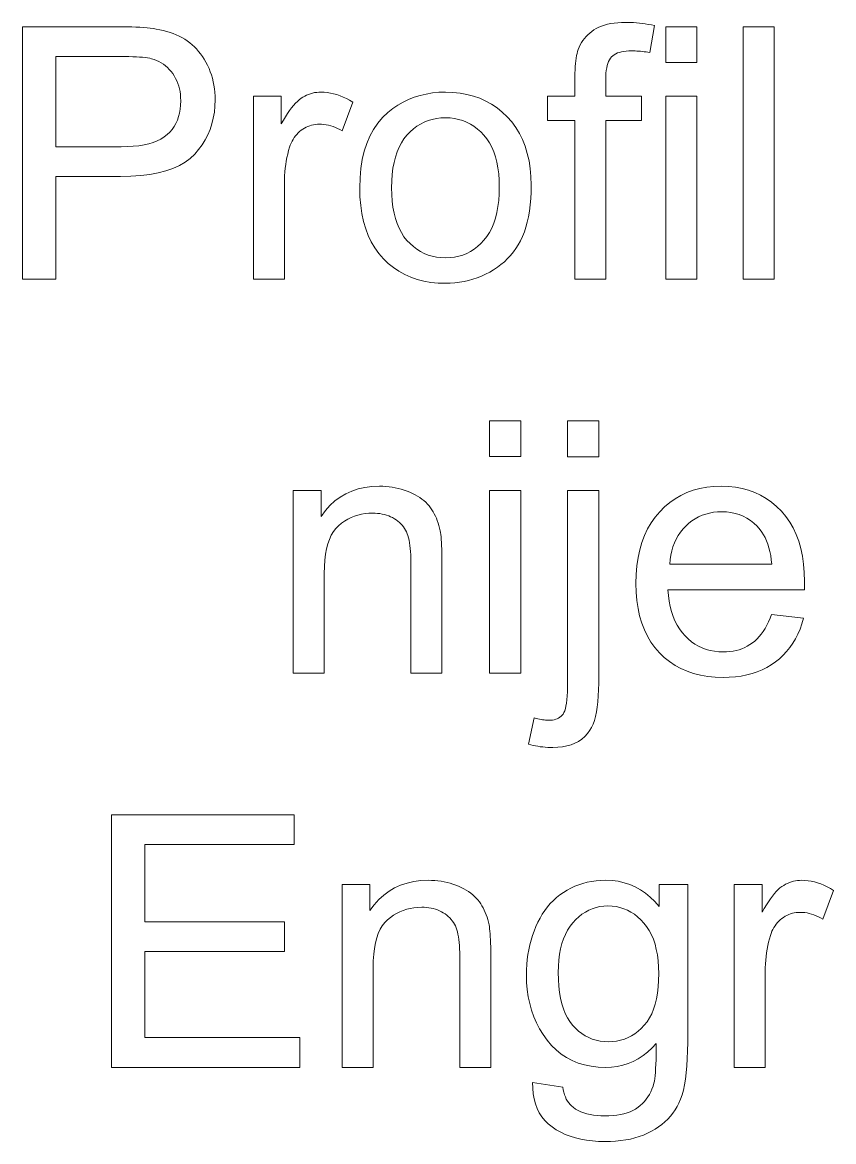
# Model space of a CAD drawing. Extents: x -99 to 297, y 0 to 420.
# Drawn here: x 202.47 to 212.1, y 270.85 to 284.15 of the extents above; entities that cross this region are included whole.
import ezdxf

# ---------------------------------------------------------------- set-up
doc = ezdxf.new("R2010")
doc.units = 0

msp = doc.modelspace()

# ---------------------------------------------------------------- linework, layer by layer
at = {"color": 7, "lineweight": 13}
for points in [[(202.466, 281.101), (202.466, 284.101), (203.598, 284.101), (203.656, 284.101), (203.712, 284.1), (203.765, 284.098), (203.815, 284.096), (203.862, 284.094), (203.906, 284.091), (203.947, 284.087), (203.986, 284.082), (204.022, 284.078), (204.054, 284.072), (204.098, 284.064), (204.14, 284.055), (204.181, 284.044), (204.22, 284.032), (204.258, 284.019), (204.294, 284.004), (204.329, 283.988), (204.362, 283.971), (204.394, 283.952), (204.425, 283.932), (204.454, 283.91), (204.482, 283.887), (204.509, 283.863), (204.535, 283.836), (204.56, 283.808), (204.583, 283.778), (204.605, 283.747), (204.627, 283.714), (204.647, 283.679), (204.665, 283.642), (204.683, 283.605), (204.698, 283.566), (204.712, 283.527), (204.724, 283.488), (204.734, 283.447), (204.742, 283.406), (204.748, 283.364), (204.753, 283.321), (204.755, 283.277), (204.756, 283.233), (204.754, 283.158), (204.747, 283.085), (204.734, 283.014), (204.717, 282.946), (204.695, 282.88), (204.669, 282.816), (204.637, 282.755), (204.601, 282.696), (204.559, 282.64), (204.513, 282.585), (204.46, 282.535), (204.4, 282.49), (204.331, 282.45), (204.255, 282.416), (204.171, 282.387), (204.079, 282.363), (203.979, 282.344), (203.872, 282.331), (203.756, 282.323), (203.633, 282.32), (202.863, 282.32), (202.863, 281.101)], [(209.029, 281.101), (209.029, 282.988), (208.704, 282.988), (208.704, 283.274), (209.029, 283.274), (209.029, 283.505), (209.03, 283.548), (209.031, 283.588), (209.033, 283.627), (209.035, 283.663), (209.039, 283.696), (209.043, 283.728), (209.048, 283.757), (209.054, 283.784), (209.061, 283.808), (209.068, 283.831), (209.08, 283.859), (209.093, 283.886), (209.107, 283.912), (209.124, 283.937), (209.142, 283.96), (209.161, 283.983), (209.182, 284.005), (209.205, 284.025), (209.229, 284.045), (209.255, 284.063), (209.283, 284.08), (209.313, 284.095), (209.345, 284.108), (209.38, 284.12), (209.416, 284.13), (209.455, 284.138), (209.496, 284.144), (209.539, 284.148), (209.584, 284.151), (209.631, 284.152), (209.662, 284.152), (209.694, 284.151), (209.727, 284.149), (209.761, 284.146), (209.795, 284.143), (209.829, 284.139), (209.865, 284.134), (209.901, 284.128), (209.937, 284.122), (209.975, 284.115), (209.919, 283.794), (209.897, 283.798), (209.874, 283.801), (209.852, 283.804), (209.83, 283.807), (209.808, 283.809), (209.786, 283.811), (209.765, 283.812), (209.744, 283.814), (209.723, 283.814), (209.702, 283.814), (209.67, 283.814), (209.639, 283.811), (209.611, 283.808), (209.584, 283.803), (209.559, 283.796), (209.536, 283.789), (209.516, 283.779), (209.497, 283.768), (209.48, 283.756), (209.465, 283.743), (209.452, 283.727), (209.44, 283.709), (209.43, 283.689), (209.421, 283.665), (209.413, 283.64), (209.407, 283.612), (209.402, 283.581), (209.398, 283.548), (209.396, 283.513), (209.396, 283.475), (209.396, 283.274), (209.819, 283.274), (209.819, 282.988), (209.396, 282.988), (209.396, 281.101)], [(210.108, 283.677), (210.108, 284.101), (210.476, 284.101), (210.476, 283.677)], [(211.029, 281.101), (211.029, 284.101), (211.397, 284.101), (211.397, 281.101)], [(202.863, 282.674), (203.639, 282.674), (203.714, 282.676), (203.784, 282.68), (203.85, 282.687), (203.911, 282.697), (203.968, 282.71), (204.02, 282.726), (204.068, 282.745), (204.112, 282.766), (204.151, 282.791), (204.185, 282.818), (204.216, 282.848), (204.244, 282.88), (204.268, 282.914), (204.289, 282.951), (204.307, 282.99), (204.321, 283.032), (204.333, 283.075), (204.341, 283.122), (204.345, 283.17), (204.347, 283.221), (204.346, 283.258), (204.343, 283.294), (204.339, 283.329), (204.332, 283.363), (204.323, 283.396), (204.313, 283.427), (204.3, 283.458), (204.286, 283.487), (204.27, 283.516), (204.252, 283.543), (204.232, 283.569), (204.211, 283.593), (204.189, 283.615), (204.166, 283.636), (204.142, 283.654), (204.116, 283.671), (204.089, 283.686), (204.061, 283.699), (204.032, 283.711), (204.001, 283.72), (203.98, 283.725), (203.954, 283.73), (203.926, 283.734), (203.894, 283.737), (203.859, 283.74), (203.82, 283.743), (203.778, 283.744), (203.732, 283.746), (203.683, 283.747), (203.631, 283.747), (202.863, 283.747)], [(205.211, 281.101), (205.211, 283.274), (205.542, 283.274), (205.542, 282.945), (205.567, 282.989), (205.592, 283.031), (205.617, 283.069), (205.641, 283.104), (205.664, 283.136), (205.687, 283.165), (205.71, 283.191), (205.733, 283.214), (205.755, 283.233), (205.777, 283.25), (205.798, 283.264), (205.82, 283.276), (205.843, 283.287), (205.866, 283.297), (205.889, 283.305), (205.913, 283.311), (205.937, 283.317), (205.962, 283.32), (205.987, 283.322), (206.013, 283.323), (206.05, 283.322), (206.088, 283.318), (206.125, 283.313), (206.163, 283.304), (206.201, 283.294), (206.239, 283.28), (206.277, 283.265), (206.315, 283.247), (206.353, 283.227), (206.391, 283.205), (206.265, 282.863), (206.238, 282.878), (206.211, 282.892), (206.184, 282.903), (206.157, 282.914), (206.13, 282.923), (206.102, 282.93), (206.075, 282.935), (206.048, 282.939), (206.021, 282.942), (205.994, 282.943), (205.971, 282.942), (205.947, 282.94), (205.924, 282.936), (205.902, 282.931), (205.88, 282.924), (205.858, 282.916), (205.837, 282.907), (205.817, 282.896), (205.797, 282.884), (205.778, 282.87), (205.759, 282.855), (205.741, 282.839), (205.725, 282.821), (205.709, 282.803), (205.695, 282.783), (205.682, 282.762), (205.67, 282.741), (205.659, 282.718), (205.649, 282.694), (205.64, 282.668), (205.629, 282.629), (205.618, 282.588), (205.609, 282.547), (205.601, 282.505), (205.594, 282.463), (205.589, 282.419), (205.585, 282.375), (205.581, 282.33), (205.58, 282.285), (205.579, 282.239), (205.579, 281.101)], [(206.473, 282.187), (206.477, 282.305), (206.487, 282.416), (206.503, 282.521), (206.527, 282.62), (206.557, 282.713), (206.594, 282.799), (206.638, 282.879), (206.688, 282.953), (206.745, 283.02), (206.809, 283.082), (206.866, 283.128), (206.926, 283.169), (206.988, 283.205), (207.053, 283.236), (207.12, 283.263), (207.19, 283.285), (207.262, 283.301), (207.336, 283.314), (207.413, 283.321), (207.492, 283.323), (207.58, 283.32), (207.665, 283.311), (207.747, 283.297), (207.825, 283.276), (207.9, 283.25), (207.971, 283.217), (208.04, 283.179), (208.105, 283.135), (208.166, 283.085), (208.225, 283.03), (208.279, 282.969), (208.327, 282.903), (208.37, 282.833), (208.407, 282.759), (208.438, 282.68), (208.464, 282.596), (208.484, 282.509), (208.498, 282.416), (208.507, 282.319), (208.509, 282.218), (208.508, 282.136), (208.504, 282.058), (208.498, 281.983), (208.489, 281.911), (208.478, 281.843), (208.464, 281.779), (208.448, 281.719), (208.429, 281.662), (208.408, 281.608), (208.384, 281.558), (208.357, 281.511), (208.329, 281.466), (208.298, 281.424), (208.265, 281.383), (208.229, 281.345), (208.191, 281.308), (208.151, 281.274), (208.109, 281.242), (208.064, 281.212), (208.017, 281.185), (207.969, 281.159), (207.919, 281.137), (207.869, 281.117), (207.818, 281.1), (207.766, 281.085), (207.713, 281.073), (207.659, 281.064), (207.604, 281.057), (207.549, 281.053), (207.492, 281.052), (207.403, 281.055), (207.317, 281.063), (207.234, 281.078), (207.155, 281.099), (207.08, 281.125), (207.008, 281.157), (206.939, 281.195), (206.874, 281.239), (206.813, 281.289), (206.755, 281.344), (206.701, 281.405), (206.653, 281.472), (206.611, 281.543), (206.575, 281.62), (206.544, 281.701), (206.518, 281.788), (206.499, 281.88), (206.485, 281.978), (206.476, 282.08)], [(210.108, 281.101), (210.108, 283.274), (210.476, 283.274), (210.476, 281.101)], [(206.852, 282.187), (206.854, 282.106), (206.859, 282.029), (206.868, 281.956), (206.881, 281.887), (206.897, 281.822), (206.917, 281.762), (206.941, 281.706), (206.968, 281.654), (206.999, 281.606), (207.034, 281.562), (207.071, 281.523), (207.111, 281.488), (207.152, 281.456), (207.195, 281.429), (207.24, 281.406), (207.286, 281.388), (207.335, 281.373), (207.386, 281.363), (207.438, 281.357), (207.492, 281.355), (207.546, 281.357), (207.598, 281.363), (207.649, 281.373), (207.697, 281.388), (207.744, 281.407), (207.788, 281.43), (207.831, 281.457), (207.872, 281.488), (207.911, 281.524), (207.949, 281.563), (207.983, 281.607), (208.014, 281.656), (208.042, 281.708), (208.065, 281.765), (208.085, 281.827), (208.102, 281.893), (208.114, 281.963), (208.124, 282.037), (208.129, 282.116), (208.131, 282.2), (208.129, 282.278), (208.124, 282.353), (208.114, 282.424), (208.102, 282.491), (208.085, 282.554), (208.065, 282.613), (208.041, 282.668), (208.014, 282.72), (207.983, 282.767), (207.948, 282.811), (207.91, 282.85), (207.871, 282.885), (207.83, 282.917), (207.787, 282.944), (207.742, 282.966), (207.696, 282.985), (207.648, 283), (207.598, 283.01), (207.546, 283.016), (207.492, 283.018), (207.438, 283.016), (207.386, 283.01), (207.335, 283), (207.286, 282.985), (207.24, 282.967), (207.195, 282.944), (207.152, 282.917), (207.111, 282.886), (207.071, 282.851), (207.034, 282.812), (206.999, 282.768), (206.968, 282.72), (206.941, 282.669), (206.917, 282.613), (206.897, 282.552), (206.881, 282.488), (206.868, 282.419), (206.859, 282.346), (206.854, 282.269)], [(208.016, 278.995), (208.016, 279.419), (208.385, 279.419), (208.385, 278.995)], [(208.943, 278.991), (208.943, 279.419), (209.312, 279.419), (209.312, 278.991)], [(205.683, 276.419), (205.683, 278.592), (206.015, 278.592), (206.015, 278.283), (206.065, 278.351), (206.119, 278.412), (206.178, 278.466), (206.241, 278.512), (206.308, 278.552), (206.379, 278.584), (206.454, 278.609), (206.534, 278.627), (206.618, 278.637), (206.707, 278.641), (206.746, 278.64), (206.784, 278.638), (206.822, 278.635), (206.859, 278.63), (206.895, 278.623), (206.931, 278.616), (206.966, 278.606), (207.001, 278.596), (207.035, 278.584), (207.068, 278.57), (207.1, 278.556), (207.13, 278.54), (207.159, 278.524), (207.186, 278.507), (207.212, 278.489), (207.236, 278.47), (207.258, 278.45), (207.278, 278.429), (207.297, 278.408), (207.314, 278.385), (207.33, 278.362), (207.345, 278.338), (207.359, 278.313), (207.372, 278.287), (207.384, 278.26), (207.395, 278.232), (207.405, 278.204), (207.414, 278.174), (207.422, 278.144), (207.429, 278.113), (207.433, 278.091), (207.436, 278.066), (207.439, 278.038), (207.442, 278.007), (207.444, 277.972), (207.446, 277.935), (207.448, 277.895), (207.449, 277.851), (207.449, 277.805), (207.449, 277.755), (207.449, 276.419), (207.081, 276.419), (207.081, 277.741), (207.081, 277.785), (207.079, 277.826), (207.077, 277.866), (207.074, 277.903), (207.07, 277.937), (207.066, 277.97), (207.06, 278), (207.054, 278.028), (207.046, 278.054), (207.038, 278.077), (207.029, 278.099), (207.018, 278.12), (207.006, 278.14), (206.993, 278.159), (206.979, 278.178), (206.963, 278.195), (206.945, 278.211), (206.927, 278.227), (206.907, 278.242), (206.886, 278.255), (206.863, 278.268), (206.84, 278.279), (206.817, 278.289), (206.792, 278.298), (206.767, 278.305), (206.741, 278.311), (206.714, 278.316), (206.686, 278.319), (206.658, 278.321), (206.629, 278.322), (206.582, 278.32), (206.537, 278.316), (206.493, 278.308), (206.451, 278.298), (206.41, 278.284), (206.37, 278.268), (206.331, 278.249), (206.294, 278.226), (206.257, 278.201), (206.223, 278.172), (206.19, 278.14), (206.161, 278.102), (206.135, 278.059), (206.113, 278.01), (206.094, 277.956), (206.079, 277.897), (206.067, 277.832), (206.059, 277.762), (206.053, 277.686), (206.052, 277.606), (206.052, 276.419)], [(208.016, 276.419), (208.016, 278.592), (208.385, 278.592), (208.385, 276.419)], [(208.477, 275.576), (208.546, 275.889), (208.568, 275.883), (208.589, 275.878), (208.608, 275.874), (208.627, 275.87), (208.645, 275.867), (208.662, 275.865), (208.678, 275.863), (208.693, 275.861), (208.707, 275.86), (208.72, 275.86), (208.742, 275.861), (208.763, 275.863), (208.783, 275.867), (208.801, 275.872), (208.818, 275.879), (208.835, 275.887), (208.85, 275.897), (208.864, 275.908), (208.876, 275.921), (208.888, 275.935), (208.899, 275.952), (208.908, 275.974), (208.916, 276), (208.923, 276.03), (208.929, 276.065), (208.934, 276.105), (208.938, 276.149), (208.941, 276.198), (208.943, 276.251), (208.943, 276.308), (208.943, 278.592), (209.312, 278.592), (209.312, 276.3), (209.311, 276.222), (209.307, 276.149), (209.302, 276.081), (209.295, 276.018), (209.286, 275.96), (209.274, 275.906), (209.26, 275.858), (209.245, 275.814), (209.227, 275.775), (209.207, 275.741), (209.179, 275.702), (209.147, 275.668), (209.112, 275.637), (209.073, 275.61), (209.03, 275.588), (208.984, 275.569), (208.935, 275.555), (208.882, 275.545), (208.825, 275.539), (208.765, 275.537), (208.735, 275.537), (208.706, 275.538), (208.677, 275.54), (208.647, 275.543), (208.618, 275.546), (208.59, 275.551), (208.561, 275.556), (208.533, 275.562), (208.505, 275.568)], [(211.364, 277.119), (211.745, 277.072), (211.725, 277.006), (211.703, 276.944), (211.677, 276.885), (211.648, 276.829), (211.616, 276.775), (211.581, 276.725), (211.544, 276.678), (211.503, 276.633), (211.458, 276.592), (211.411, 276.554), (211.361, 276.519), (211.308, 276.487), (211.253, 276.46), (211.195, 276.436), (211.134, 276.416), (211.07, 276.399), (211.004, 276.386), (210.935, 276.377), (210.863, 276.371), (210.789, 276.37), (210.696, 276.373), (210.606, 276.381), (210.521, 276.396), (210.439, 276.417), (210.362, 276.443), (210.288, 276.475), (210.218, 276.513), (210.153, 276.558), (210.091, 276.607), (210.033, 276.663), (209.98, 276.724), (209.932, 276.79), (209.891, 276.861), (209.854, 276.936), (209.823, 277.016), (209.798, 277.101), (209.779, 277.19), (209.765, 277.284), (209.756, 277.383), (209.754, 277.487), (209.756, 277.594), (209.765, 277.696), (209.779, 277.794), (209.799, 277.886), (209.824, 277.974), (209.855, 278.057), (209.892, 278.134), (209.934, 278.207), (209.982, 278.275), (210.036, 278.338), (210.094, 278.396), (210.156, 278.447), (210.221, 278.493), (210.289, 278.532), (210.36, 278.565), (210.435, 278.593), (210.514, 278.614), (210.595, 278.629), (210.68, 278.638), (210.769, 278.641), (210.854, 278.638), (210.937, 278.629), (211.016, 278.614), (211.092, 278.594), (211.165, 278.567), (211.234, 278.534), (211.301, 278.496), (211.364, 278.451), (211.424, 278.401), (211.481, 278.344), (211.533, 278.283), (211.58, 278.216), (211.622, 278.145), (211.658, 278.068), (211.688, 277.987), (211.713, 277.901), (211.732, 277.811), (211.746, 277.715), (211.754, 277.615), (211.757, 277.509), (211.757, 277.503), (211.757, 277.495), (211.757, 277.487), (211.757, 277.478), (211.757, 277.469), (211.756, 277.458), (211.756, 277.448), (211.756, 277.436), (211.755, 277.424), (211.755, 277.411), (210.134, 277.411), (210.14, 277.341), (210.149, 277.275), (210.161, 277.211), (210.177, 277.152), (210.195, 277.095), (210.217, 277.042), (210.242, 276.992), (210.27, 276.946), (210.302, 276.902), (210.337, 276.863), (210.374, 276.827), (210.413, 276.794), (210.454, 276.766), (210.497, 276.741), (210.542, 276.72), (210.588, 276.703), (210.636, 276.69), (210.686, 276.68), (210.738, 276.674), (210.791, 276.672), (210.831, 276.674), (210.87, 276.677), (210.907, 276.682), (210.944, 276.689), (210.979, 276.699), (211.013, 276.711), (211.046, 276.725), (211.077, 276.741), (211.108, 276.759), (211.137, 276.779), (211.165, 276.801), (211.192, 276.827), (211.218, 276.854), (211.242, 276.884), (211.265, 276.917), (211.288, 276.952), (211.308, 276.99), (211.328, 277.03), (211.347, 277.073)], [(210.155, 277.714), (211.368, 277.714), (211.362, 277.768), (211.355, 277.818), (211.345, 277.866), (211.334, 277.911), (211.321, 277.954), (211.306, 277.994), (211.29, 278.031), (211.271, 278.065), (211.251, 278.097), (211.229, 278.125), (211.193, 278.166), (211.155, 278.202), (211.114, 278.234), (211.072, 278.262), (211.027, 278.285), (210.98, 278.304), (210.932, 278.319), (210.881, 278.33), (210.828, 278.336), (210.773, 278.338), (210.723, 278.337), (210.674, 278.331), (210.628, 278.323), (210.583, 278.311), (210.539, 278.296), (210.497, 278.277), (210.457, 278.255), (210.418, 278.229), (210.381, 278.201), (210.346, 278.168), (210.313, 278.133), (210.283, 278.096), (210.256, 278.056), (210.232, 278.014), (210.212, 277.97), (210.194, 277.923), (210.18, 277.874), (210.168, 277.823), (210.16, 277.77)], [(203.523, 271.737), (203.523, 274.737), (205.693, 274.737), (205.693, 274.383), (203.92, 274.383), (203.92, 273.464), (205.58, 273.464), (205.58, 273.112), (203.92, 273.112), (203.92, 272.091), (205.762, 272.091), (205.762, 271.737)], [(206.264, 271.737), (206.264, 273.91), (206.595, 273.91), (206.595, 273.601), (206.645, 273.669), (206.699, 273.73), (206.758, 273.783), (206.821, 273.83), (206.888, 273.869), (206.959, 273.902), (207.035, 273.927), (207.114, 273.945), (207.198, 273.955), (207.287, 273.959), (207.326, 273.958), (207.364, 273.956), (207.402, 273.953), (207.439, 273.948), (207.475, 273.941), (207.511, 273.934), (207.546, 273.924), (207.581, 273.914), (207.615, 273.902), (207.648, 273.888), (207.68, 273.874), (207.71, 273.858), (207.739, 273.842), (207.766, 273.825), (207.792, 273.807), (207.816, 273.788), (207.838, 273.768), (207.858, 273.747), (207.877, 273.726), (207.895, 273.703), (207.91, 273.68), (207.925, 273.656), (207.939, 273.631), (207.952, 273.605), (207.964, 273.578), (207.975, 273.55), (207.985, 273.522), (207.994, 273.492), (208.002, 273.462), (208.009, 273.431), (208.013, 273.409), (208.016, 273.384), (208.02, 273.356), (208.022, 273.325), (208.024, 273.29), (208.026, 273.253), (208.028, 273.213), (208.029, 273.169), (208.029, 273.122), (208.03, 273.073), (208.03, 271.737), (207.661, 271.737), (207.661, 273.059), (207.661, 273.102), (207.66, 273.144), (207.657, 273.183), (207.654, 273.22), (207.65, 273.255), (207.646, 273.288), (207.64, 273.318), (207.634, 273.346), (207.626, 273.372), (207.618, 273.395), (207.609, 273.417), (207.598, 273.438), (207.586, 273.458), (207.573, 273.477), (207.559, 273.495), (207.543, 273.513), (207.525, 273.529), (207.507, 273.545), (207.487, 273.559), (207.466, 273.573), (207.444, 273.586), (207.42, 273.597), (207.397, 273.607), (207.372, 273.616), (207.347, 273.623), (207.321, 273.629), (207.294, 273.634), (207.266, 273.637), (207.238, 273.639), (207.209, 273.64), (207.163, 273.638), (207.117, 273.634), (207.074, 273.626), (207.031, 273.616), (206.99, 273.602), (206.95, 273.586), (206.911, 273.566), (206.874, 273.544), (206.838, 273.519), (206.803, 273.49), (206.77, 273.458), (206.741, 273.42), (206.716, 273.377), (206.693, 273.328), (206.675, 273.274), (206.659, 273.215), (206.647, 273.15), (206.639, 273.08), (206.634, 273.004), (206.632, 272.923), (206.632, 271.737)], [(208.527, 271.556), (208.885, 271.503), (208.89, 271.471), (208.897, 271.441), (208.906, 271.412), (208.916, 271.385), (208.927, 271.36), (208.941, 271.337), (208.956, 271.315), (208.972, 271.296), (208.99, 271.278), (209.01, 271.262), (209.038, 271.242), (209.069, 271.225), (209.101, 271.21), (209.136, 271.196), (209.172, 271.185), (209.21, 271.176), (209.251, 271.169), (209.293, 271.164), (209.338, 271.161), (209.384, 271.159), (209.434, 271.161), (209.482, 271.164), (209.527, 271.169), (209.57, 271.176), (209.611, 271.185), (209.649, 271.196), (209.685, 271.21), (209.719, 271.225), (209.75, 271.242), (209.779, 271.262), (209.806, 271.283), (209.831, 271.306), (209.855, 271.331), (209.876, 271.357), (209.896, 271.385), (209.914, 271.414), (209.93, 271.445), (209.944, 271.478), (209.957, 271.512), (209.967, 271.548), (209.973, 271.573), (209.978, 271.603), (209.982, 271.638), (209.986, 271.678), (209.988, 271.723), (209.991, 271.773), (209.993, 271.827), (209.994, 271.887), (209.994, 271.951), (209.994, 272.021), (209.945, 271.967), (209.893, 271.919), (209.839, 271.876), (209.782, 271.839), (209.723, 271.808), (209.662, 271.782), (209.598, 271.762), (209.532, 271.748), (209.463, 271.739), (209.392, 271.737), (209.305, 271.74), (209.221, 271.75), (209.142, 271.766), (209.066, 271.788), (208.995, 271.817), (208.928, 271.853), (208.864, 271.895), (208.805, 271.944), (208.75, 271.998), (208.699, 272.06), (208.652, 272.126), (208.61, 272.194), (208.573, 272.266), (208.542, 272.339), (208.515, 272.415), (208.492, 272.494), (208.475, 272.576), (208.463, 272.66), (208.456, 272.746), (208.453, 272.835), (208.454, 272.897), (208.458, 272.958), (208.463, 273.018), (208.471, 273.077), (208.481, 273.135), (208.494, 273.191), (208.508, 273.247), (208.525, 273.302), (208.544, 273.356), (208.566, 273.409), (208.589, 273.461), (208.615, 273.51), (208.642, 273.556), (208.672, 273.601), (208.704, 273.643), (208.737, 273.682), (208.773, 273.719), (208.811, 273.754), (208.85, 273.786), (208.892, 273.816), (208.936, 273.843), (208.981, 273.867), (209.027, 273.889), (209.075, 273.907), (209.125, 273.923), (209.176, 273.936), (209.228, 273.946), (209.282, 273.953), (209.338, 273.958), (209.395, 273.959), (209.47, 273.956), (209.543, 273.947), (209.613, 273.931), (209.681, 273.909), (209.745, 273.881), (209.808, 273.847), (209.867, 273.807), (209.924, 273.76), (209.978, 273.707), (210.029, 273.648), (210.029, 273.91), (210.369, 273.91), (210.369, 272.031), (210.368, 271.933), (210.364, 271.84), (210.359, 271.753), (210.352, 271.673), (210.343, 271.598), (210.331, 271.529), (210.318, 271.466), (210.302, 271.409), (210.285, 271.357), (210.265, 271.312), (210.243, 271.27), (210.219, 271.231), (210.192, 271.193), (210.163, 271.157), (210.132, 271.122), (210.098, 271.09), (210.061, 271.059), (210.023, 271.03), (209.981, 271.003), (209.938, 270.977), (209.892, 270.954), (209.844, 270.933), (209.794, 270.915), (209.742, 270.899), (209.688, 270.885), (209.632, 270.874), (209.573, 270.866), (209.513, 270.859), (209.451, 270.856), (209.386, 270.855), (209.31, 270.856), (209.237, 270.862), (209.166, 270.87), (209.099, 270.883), (209.035, 270.898), (208.974, 270.918), (208.915, 270.94), (208.86, 270.967), (208.807, 270.996), (208.758, 271.03), (208.713, 271.066), (208.672, 271.107), (208.637, 271.15), (208.606, 271.198), (208.581, 271.249), (208.56, 271.303), (208.544, 271.361), (208.533, 271.423), (208.528, 271.488)], [(210.921, 271.737), (210.921, 273.91), (211.253, 273.91), (211.253, 273.58), (211.278, 273.625), (211.303, 273.667), (211.327, 273.705), (211.351, 273.74), (211.375, 273.772), (211.398, 273.801), (211.421, 273.827), (211.443, 273.85), (211.465, 273.869), (211.487, 273.885), (211.509, 273.899), (211.531, 273.912), (211.553, 273.923), (211.576, 273.932), (211.6, 273.941), (211.624, 273.947), (211.648, 273.952), (211.673, 273.956), (211.698, 273.958), (211.723, 273.959), (211.761, 273.958), (211.798, 273.954), (211.836, 273.948), (211.873, 273.94), (211.911, 273.929), (211.949, 273.916), (211.987, 273.901), (212.025, 273.883), (212.063, 273.863), (212.102, 273.84), (211.975, 273.499), (211.948, 273.514), (211.921, 273.527), (211.894, 273.539), (211.867, 273.55), (211.84, 273.558), (211.813, 273.566), (211.786, 273.571), (211.759, 273.575), (211.732, 273.578), (211.705, 273.578), (211.681, 273.578), (211.658, 273.575), (211.635, 273.572), (211.612, 273.567), (211.59, 273.56), (211.569, 273.552), (211.548, 273.543), (211.527, 273.532), (211.507, 273.519), (211.488, 273.506), (211.469, 273.491), (211.452, 273.474), (211.435, 273.457), (211.42, 273.439), (211.406, 273.419), (211.392, 273.398), (211.38, 273.376), (211.369, 273.353), (211.36, 273.329), (211.351, 273.304), (211.339, 273.264), (211.329, 273.224), (211.32, 273.183), (211.312, 273.141), (211.305, 273.098), (211.299, 273.055), (211.295, 273.011), (211.292, 272.966), (211.29, 272.921), (211.289, 272.874), (211.289, 271.737)], [(208.832, 272.862), (208.833, 272.779), (208.839, 272.7), (208.847, 272.626), (208.859, 272.557), (208.874, 272.492), (208.893, 272.432), (208.915, 272.377), (208.94, 272.326), (208.969, 272.28), (209.002, 272.238), (209.036, 272.201), (209.073, 272.167), (209.111, 272.138), (209.151, 272.112), (209.193, 272.091), (209.236, 272.073), (209.281, 272.059), (209.328, 272.049), (209.377, 272.043), (209.427, 272.041), (209.477, 272.043), (209.525, 272.049), (209.572, 272.059), (209.617, 272.073), (209.661, 272.09), (209.702, 272.112), (209.742, 272.137), (209.781, 272.167), (209.818, 272.2), (209.853, 272.237), (209.886, 272.278), (209.915, 272.324), (209.941, 272.374), (209.963, 272.429), (209.982, 272.488), (209.997, 272.551), (210.009, 272.619), (210.018, 272.692), (210.023, 272.769), (210.025, 272.85), (210.023, 272.928), (210.018, 273.002), (210.009, 273.072), (209.996, 273.138), (209.981, 273.2), (209.961, 273.258), (209.938, 273.312), (209.911, 273.363), (209.881, 273.409), (209.848, 273.451), (209.812, 273.49), (209.774, 273.524), (209.735, 273.555), (209.695, 273.581), (209.653, 273.603), (209.609, 273.622), (209.564, 273.636), (209.518, 273.646), (209.47, 273.652), (209.421, 273.654), (209.373, 273.652), (209.326, 273.646), (209.28, 273.636), (209.236, 273.622), (209.194, 273.604), (209.153, 273.582), (209.113, 273.556), (209.075, 273.526), (209.039, 273.492), (209.004, 273.454), (208.971, 273.413), (208.942, 273.367), (208.916, 273.317), (208.894, 273.264), (208.875, 273.207), (208.859, 273.145), (208.847, 273.08), (208.839, 273.012), (208.833, 272.939)]]:
    msp.add_lwpolyline(points, close=True, dxfattribs=at)

doc.saveas('drawing.dxf')
